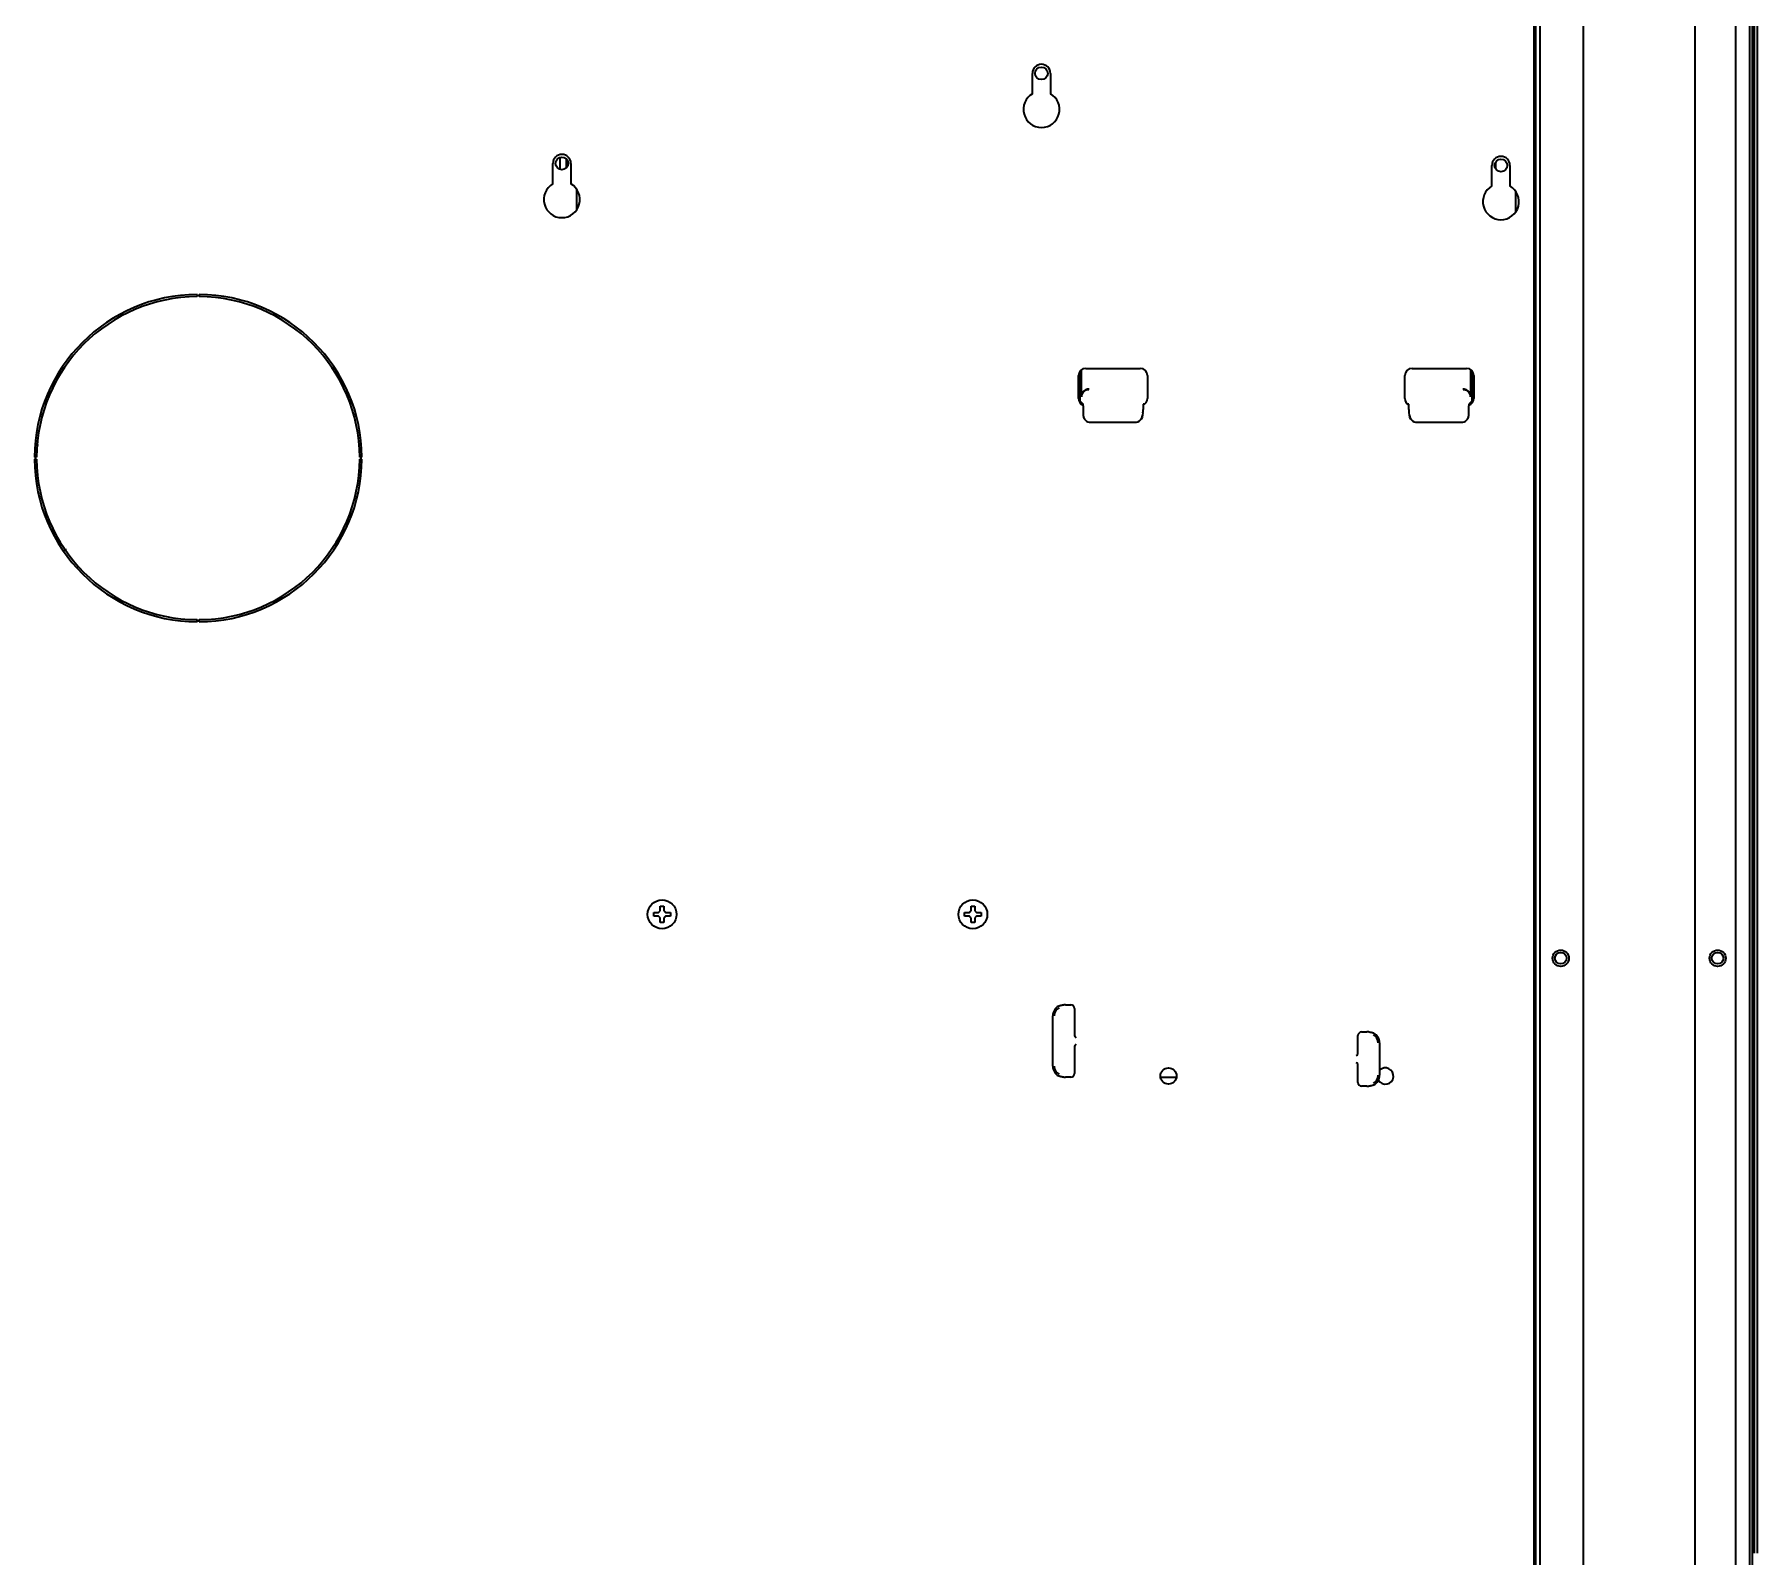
# Model space of a CAD drawing. Header units: inches. Extents: x 786 to 5593, y 691 to 5024.
# Drawn here: x 3780.4 to 4257.2, y 4197.2 to 4618.4 of the extents above; entities that cross this region are included whole.
import ezdxf

# ---------------------------------------------------------------- set-up
doc = ezdxf.new("R2010")
doc.units = ezdxf.units.IN
doc.layers.add('1', color=7, linetype='Continuous', true_color=0xffffff)

msp = doc.modelspace()

# ---------------------------------------------------------------- linework, layer by layer
at = {"layer": '1', "color": 7, "linetype": 'Continuous', "lineweight": 35}
for p, q in [((4255.74, 4852.13), (4255.74, 3873.28)), ((4256.44, 4198.09), (4256.44, 4852.08)), ((4257.24, 4198.09), (4257.24, 4852.08)), ((4195.32, 4760.78), (4195.32, 3964.78)), ((4195.77, 4758.78), (4195.77, 3966.78)), ((4196.97, 4758.78), (4196.97, 3966.78)), ((4209.04, 3964.78), (4209.04, 4760.78)), ((4239.94, 3964.78), (4239.94, 4760.78)), ((4251.16, 4760.78), (4251.16, 3964.78)), ((4255.11, 3964.78), (4255.11, 4760.78)), ((4056.59, 4602.01), (4056.59, 4607.68)), ((4061.59, 4607.68), (4061.59, 4602.01)), ((3923.88, 4577.07), (3923.88, 4582.74)), ((3925.89, 4581.06), (3925.89, 4584.42)), ((3927.54, 4584.05), (3927.54, 4581.43)), ((3928.88, 4582.74), (3928.88, 4577.07)), ((4183.74, 4576.51), (4183.74, 4582.18)), ((4184.74, 4583.07), (4184.74, 4581.27)), ((4188.74, 4582.18), (4188.74, 4576.51)), ((3930.46, 4575.63), (3930.46, 4569.84)), ((4190.23, 4575.19), (4190.23, 4569.17)), ((3825.49, 4546.48), (3825.49, 4545.88)), ((3825.99, 4546.48), (3825.99, 4545.88)), ((4069.75, 4525.24), (4069.75, 4517)), ((4070.15, 4518.19), (4070.15, 4525.64)), ((4071.34, 4526.03), (4086.44, 4526.03)), ((4161.64, 4526.03), (4176.74, 4526.03)), ((4177.83, 4525.71), (4177.83, 4518.19)), ((4178.23, 4517), (4178.23, 4525.36)), ((4069.34, 4517.73), (4069.34, 4524.03)), ((4088.44, 4524.03), (4088.44, 4517.73)), ((4159.64, 4517.73), (4159.64, 4524.03)), ((4178.74, 4524.03), (4178.74, 4517.73)), ((4069.75, 4517), (4070.62, 4516.13)), ((4070.63, 4515.63), (4070.63, 4514.64)), ((4087.21, 4515.63), (4087.21, 4514.64)), ((4087.77, 4516.23), (4087.25, 4516.13)), ((4160.73, 4516.13), (4160.34, 4516.21)), ((4160.77, 4514.64), (4160.77, 4515.63)), ((4177.35, 4514.64), (4177.35, 4515.63)), ((4178.23, 4517), (4177.36, 4516.13)), ((4070.63, 4513.76), (4070.64, 4513.16)), ((4070.85, 4512.25), (4070.87, 4512.21)), ((4072.66, 4511.11), (4085.02, 4511.11)), ((4085.77, 4511.25), (4085.82, 4511.27)), ((4087.17, 4513.17), (4087.19, 4513.76)), ((4160.79, 4513.76), (4160.81, 4513.17)), ((4162.16, 4511.27), (4162.21, 4511.25)), ((4162.96, 4511.11), (4175.32, 4511.11)), ((4177.11, 4512.21), (4177.12, 4512.25)), ((4177.34, 4513.16), (4177.35, 4513.76)), ((3780.44, 4501.43), (3781.04, 4501.42)), ((3871.04, 4501.43), (3870.44, 4501.42)), ((3780.44, 4500.92), (3781.04, 4500.93)), ((3871.04, 4500.92), (3870.44, 4500.93)), ((3825.49, 4455.88), (3825.49, 4456.48)), ((3825.99, 4455.88), (3825.99, 4456.48)), ((3951.81, 4374.92), (3951.81, 4375.42)), ((3951.81, 4374.42), (3951.81, 4374.92)), ((3956.41, 4375.42), (3956.41, 4374.92)), ((3956.41, 4374.92), (3956.41, 4374.42)), ((4037.81, 4374.92), (4037.81, 4375.42)), ((4037.81, 4374.42), (4037.81, 4374.92)), ((4042.41, 4375.42), (4042.41, 4374.92)), ((4042.41, 4374.92), (4042.41, 4374.42)), ((4065.74, 4349.87), (4065.24, 4349.87)), ((4065.74, 4349.87), (4067.24, 4349.87)), ((4068.24, 4348.87), (4068.24, 4341.37)), ((4062.24, 4332.87), (4062.24, 4346.87)), ((4146.67, 4336.22), (4146.67, 4341.37)), ((4147.67, 4342.37), (4149.17, 4342.37)), ((4149.67, 4342.37), (4149.17, 4342.37)), ((4152.67, 4339.37), (4152.67, 4330.37)), ((4068.24, 4338.37), (4068.24, 4330.87)), ((4065.24, 4329.87), (4065.74, 4329.87)), ((4067.24, 4329.87), (4065.74, 4329.87)), ((4092.01, 4329.87), (4096.47, 4329.87)), ((4146.67, 4328.37), (4146.67, 4333.51)), ((4149.17, 4327.37), (4147.67, 4327.37)), ((4149.17, 4327.37), (4149.67, 4327.37))]:
    msp.add_line(p, q, dxfattribs=at)
for centre, radius in [((4059.09, 4607.68), 1.75), ((3926.38, 4582.74), 1.75), ((4186.24, 4582.18), 1.75), ((3954.11, 4374.92), 4), ((4040.11, 4374.92), 4), ((4202.78, 4362.78), 2.25), ((4202.78, 4362.78), 1.6), ((4246.2, 4362.78), 2.25), ((4246.2, 4362.78), 1.6), ((4094.24, 4330.18), 2.25)]:
    msp.add_circle(centre, radius, dxfattribs=at)
for centre, radius, start, end in [((4059.09, 4607.68), 2.5, 0, 180), ((4059.09, 4597.68), 5, 120, 60), ((3926.38, 4582.74), 2.5, 0, 180), ((4186.24, 4582.18), 2.5, 0, 180), ((3926.38, 4572.74), 5, 120, 60), ((4186.24, 4572.18), 5, 120, 60), ((3825.74, 4501.18), 45.3, 90.3183, 179.6817), ((3825.74, 4501.18), 44.7, 90.3183, 179.6817), ((3825.74, 4501.18), 45.3, 0.3183, 89.6817), ((3825.74, 4501.18), 44.7, 0.3183, 89.6817), ((4071.34, 4524.03), 2, 90, 180), ((4086.44, 4524.03), 2, 0, 90), ((4161.64, 4524.03), 2, 90, 180), ((4176.74, 4524.03), 2, 0, 90), ((4071.34, 4517.73), 2, 180, 249.0863), ((4086.44, 4517.73), 2, 292.7967, 0), ((4161.64, 4517.73), 2, 180, 243.9689), ((4176.74, 4517.73), 2, 287.8664, 0), ((3825.74, 4501.18), 45.3, 180.3183, 269.6817), ((3825.74, 4501.18), 44.7, 180.3183, 269.6817), ((3825.74, 4501.18), 44.7, 270.3183, 359.6817), ((3825.74, 4501.18), 45.3, 270.3183, 359.6817), ((4065.24, 4346.87), 3, 118.4197, 180), ((4065.15, 4346.87), 2.5, 118.4197, 180), ((4067.24, 4348.87), 1, 0, 90), ((4068.74, 4341.37), 0.5, 180, 232.4484), ((4068.74, 4341.37), 0.5, 232.4484, 270), ((4147.67, 4341.37), 1, 90, 180), ((4149.76, 4339.37), 2.5, 0, 61.5803), ((4149.67, 4339.37), 3, 0, 61.5803), ((4068.74, 4338.37), 0.5, 127.5516, 180), ((4068.74, 4338.37), 0.5, 90, 127.5516), ((4146.17, 4336.37), 0.5, 270, 0), ((4065.24, 4332.87), 3, 180, 241.5803), ((4065.15, 4332.87), 2.5, 180, 241.5803), ((4067.24, 4330.87), 1, 270, 0), ((4146.17, 4333.37), 0.5, 0, 90), ((4149.76, 4330.37), 2.5, 298.4197, 0), ((4149.67, 4330.37), 3, 298.4197, 0), ((4154.24, 4330.18), 2.25, 212.085, 134.1675), ((4147.67, 4328.37), 1, 180, 270)]:
    msp.add_arc(centre, radius, start, end, dxfattribs=at)
for centre, major_axis, ratio, start_param, end_param in [((4070.62, 4515.63), (0, -0.5), 0.017455, 1.570796, 3.124139), ((4087.25, 4515.63), (0, -0.5), 0.087489, 3.159046, 4.712389), ((4160.73, 4515.63), (0, -0.5), 0.087489, 1.570796, 3.124139), ((4177.36, 4515.63), (0, -0.5), 0.017455, 3.159046, 4.712389), ((4070.66, 4514.64), (0, -2), 0.017455, 4.712389, 5.168912), ((4072.64, 4513.16), (0.49, -1.98), 0.980177, 4.473906, 4.937741), ((4072.66, 4513.11), (0.89, -1.79), 0.999619, 4.248559, 5.819964), ((4085.03, 4513.11), (-1.86, -0.74), 0.997787, 1.189503, 2.763341), ((4085.16, 4513.16), (-1.25, -1.65), 0.952765, 1.007301, 2.199828), ((4087.03, 4514.64), (0, -2), 0.087489, 1.114274, 1.570796), ((4160.95, 4514.64), (0, -2), 0.087489, 4.712389, 5.168912), ((4162.82, 4513.16), (1.25, -1.65), 0.952765, 4.083357, 5.275884), ((4162.95, 4513.11), (1.86, -0.74), 0.997787, 3.519844, 5.093682), ((4175.32, 4513.11), (-0.89, -1.79), 0.999619, 0.463221, 2.034627), ((4175.34, 4513.16), (-0.49, -1.98), 0.980177, 1.345444, 1.809279), ((4177.32, 4514.64), (0, -2), 0.017455, 1.114274, 1.570796)]:
    msp.add_ellipse(centre, major_axis=major_axis, ratio=ratio, start_param=start_param, end_param=end_param, dxfattribs=at)
for points, knots in [([(4070.15, 4518.19), (4070.15, 4518.2), (4070.15, 4518.2), (4070.15, 4518.21), (4070.15, 4518.22), (4070.16, 4518.25), (4070.16, 4518.3), (4070.16, 4518.35), (4070.17, 4518.44), (4070.19, 4518.56), (4070.23, 4518.72), (4070.25, 4518.81), (4070.27, 4518.87), (4070.28, 4518.9), (4070.34, 4519.05), (4070.39, 4519.16), (4070.52, 4519.39), (4070.6, 4519.5), (4070.73, 4519.66), (4070.77, 4519.71), (4070.85, 4519.78), (4070.87, 4519.81), (4070.93, 4519.85), (4070.96, 4519.88), (4071.04, 4519.95), (4071.1, 4519.99), (4071.22, 4520.07), (4071.29, 4520.11), (4071.43, 4520.18), (4071.5, 4520.21), (4071.59, 4520.25), (4071.61, 4520.26), (4071.65, 4520.27), (4071.71, 4520.29), (4071.77, 4520.31), (4071.89, 4520.34), (4071.98, 4520.35), (4072.15, 4520.37), (4072.24, 4520.38), (4072.33, 4520.38)], [0, 0, 0, 0, 0.003906, 0.003906, 0.007813, 0.015625, 0.03125, 0.0625, 0.0625, 0.125, 0.1875, 0.21875, 0.21875, 0.25, 0.25, 0.375, 0.375, 0.5, 0.5, 0.5625, 0.5625, 0.59375, 0.59375, 0.625, 0.625, 0.6875, 0.6875, 0.75, 0.75, 0.8125, 0.8125, 0.828125, 0.828125, 0.84375, 0.875, 0.875, 0.9375, 0.9375, 1, 1, 1, 1]), ([(4072.22, 4520.13), (4072.13, 4520.13), (4072.04, 4520.12), (4071.88, 4520.11), (4071.79, 4520.09), (4071.68, 4520.06), (4071.62, 4520.05), (4071.57, 4520.03), (4071.53, 4520.02), (4071.51, 4520.01), (4071.42, 4519.98), (4071.35, 4519.95), (4071.22, 4519.89), (4071.16, 4519.85), (4071.04, 4519.78), (4070.99, 4519.74), (4070.91, 4519.68), (4070.88, 4519.66), (4070.83, 4519.62), (4070.81, 4519.6), (4070.74, 4519.53), (4070.69, 4519.48), (4070.57, 4519.35), (4070.5, 4519.25), (4070.38, 4519.05), (4070.33, 4518.95), (4070.28, 4518.81), (4070.27, 4518.79), (4070.25, 4518.73), (4070.22, 4518.65), (4070.19, 4518.52), (4070.17, 4518.41), (4070.16, 4518.33), (4070.16, 4518.29), (4070.16, 4518.25), (4070.15, 4518.22), (4070.15, 4518.21), (4070.15, 4518.19)], [0, 0, 0, 0, 0.0625, 0.0625, 0.125, 0.125, 0.15625, 0.171875, 0.171875, 0.1875, 0.1875, 0.25, 0.25, 0.3125, 0.3125, 0.375, 0.375, 0.40625, 0.40625, 0.4375, 0.4375, 0.5, 0.5, 0.625, 0.625, 0.75, 0.75, 0.78125, 0.78125, 0.8125, 0.875, 0.9375, 0.9375, 0.96875, 0.984375, 0.984375, 1, 1, 1, 1]), ([(4175.65, 4520.38), (4175.74, 4520.38), (4175.83, 4520.37), (4176, 4520.35), (4176.09, 4520.34), (4176.21, 4520.31), (4176.27, 4520.29), (4176.33, 4520.27), (4176.37, 4520.26), (4176.39, 4520.25), (4176.48, 4520.21), (4176.55, 4520.18), (4176.69, 4520.11), (4176.76, 4520.07), (4176.88, 4519.99), (4176.94, 4519.95), (4177.02, 4519.88), (4177.05, 4519.85), (4177.1, 4519.81), (4177.13, 4519.78), (4177.21, 4519.71), (4177.25, 4519.66), (4177.38, 4519.5), (4177.46, 4519.39), (4177.59, 4519.16), (4177.64, 4519.05), (4177.7, 4518.9), (4177.71, 4518.87), (4177.73, 4518.81), (4177.75, 4518.72), (4177.79, 4518.56), (4177.81, 4518.44), (4177.82, 4518.35), (4177.82, 4518.3), (4177.82, 4518.25), (4177.83, 4518.22), (4177.83, 4518.21), (4177.83, 4518.2), (4177.83, 4518.2), (4177.83, 4518.19)], [0, 0, 0, 0, 0.0625, 0.0625, 0.125, 0.125, 0.15625, 0.171875, 0.171875, 0.1875, 0.1875, 0.25, 0.25, 0.3125, 0.3125, 0.375, 0.375, 0.40625, 0.40625, 0.4375, 0.4375, 0.5, 0.5, 0.625, 0.625, 0.75, 0.75, 0.78125, 0.78125, 0.8125, 0.875, 0.9375, 0.9375, 0.96875, 0.984375, 0.992188, 0.996094, 0.996094, 1, 1, 1, 1]), ([(4177.83, 4518.19), (4177.83, 4518.21), (4177.83, 4518.22), (4177.82, 4518.25), (4177.82, 4518.29), (4177.82, 4518.33), (4177.81, 4518.41), (4177.79, 4518.52), (4177.76, 4518.65), (4177.73, 4518.73), (4177.71, 4518.79), (4177.7, 4518.81), (4177.65, 4518.95), (4177.6, 4519.05), (4177.48, 4519.25), (4177.41, 4519.35), (4177.29, 4519.48), (4177.24, 4519.53), (4177.17, 4519.6), (4177.15, 4519.62), (4177.1, 4519.66), (4177.07, 4519.68), (4176.99, 4519.74), (4176.94, 4519.78), (4176.82, 4519.85), (4176.76, 4519.89), (4176.63, 4519.95), (4176.56, 4519.98), (4176.47, 4520.01), (4176.45, 4520.02), (4176.41, 4520.03), (4176.36, 4520.05), (4176.3, 4520.06), (4176.18, 4520.09), (4176.1, 4520.11), (4175.94, 4520.12), (4175.85, 4520.13), (4175.76, 4520.13)], [0, 0, 0, 0, 0.015625, 0.015625, 0.03125, 0.0625, 0.0625, 0.125, 0.1875, 0.21875, 0.21875, 0.25, 0.25, 0.375, 0.375, 0.5, 0.5, 0.5625, 0.5625, 0.59375, 0.59375, 0.625, 0.625, 0.6875, 0.6875, 0.75, 0.75, 0.8125, 0.8125, 0.828125, 0.828125, 0.84375, 0.875, 0.875, 0.9375, 0.9375, 1, 1, 1, 1]), ([(3954.61, 4377.22), (3954.61, 4377.02), (3954.61, 4376.81), (3954.61, 4376.49), (3954.61, 4376.38), (3954.61, 4376.15), (3954.61, 4376.04), (3954.61, 4375.92)], [0, 0, 0, 0, 0.5, 0.5, 0.75, 0.75, 1, 1, 1, 1]), ([(4040.61, 4377.22), (4040.61, 4377.02), (4040.61, 4376.81), (4040.61, 4376.49), (4040.61, 4376.38), (4040.61, 4376.15), (4040.61, 4376.04), (4040.61, 4375.92)], [0, 0, 0, 0, 0.5, 0.5, 0.75, 0.75, 1, 1, 1, 1]), ([(3951.81, 4375.42), (3952.02, 4375.42), (3952.23, 4375.42), (3952.55, 4375.42), (3952.66, 4375.42), (3952.89, 4375.42), (3953, 4375.42), (3953.11, 4375.42)], [0, 0, 0, 0, 0.5, 0.5, 0.75, 0.75, 1, 1, 1, 1]), ([(3953.61, 4372.62), (3953.61, 4372.83), (3953.61, 4373.04), (3953.61, 4373.36), (3953.61, 4373.47), (3953.61, 4373.7), (3953.61, 4373.81), (3953.61, 4373.92)], [0, 0, 0, 0, 0.5, 0.5, 0.75, 0.75, 1, 1, 1, 1]), ([(3956.41, 4374.42), (3956.21, 4374.42), (3956, 4374.42), (3955.68, 4374.42), (3955.57, 4374.42), (3955.34, 4374.42), (3955.23, 4374.42), (3955.11, 4374.42)], [0, 0, 0, 0, 0.5, 0.5, 0.75, 0.75, 1, 1, 1, 1]), ([(4037.81, 4375.42), (4038.02, 4375.42), (4038.23, 4375.42), (4038.55, 4375.42), (4038.66, 4375.42), (4038.89, 4375.42), (4039, 4375.42), (4039.11, 4375.42)], [0, 0, 0, 0, 0.5, 0.5, 0.75, 0.75, 1, 1, 1, 1]), ([(4039.61, 4372.62), (4039.61, 4372.83), (4039.61, 4373.04), (4039.61, 4373.36), (4039.61, 4373.47), (4039.61, 4373.7), (4039.61, 4373.81), (4039.61, 4373.92)], [0, 0, 0, 0, 0.5, 0.5, 0.75, 0.75, 1, 1, 1, 1]), ([(4042.41, 4374.42), (4042.21, 4374.42), (4042, 4374.42), (4041.68, 4374.42), (4041.57, 4374.42), (4041.34, 4374.42), (4041.23, 4374.42), (4041.11, 4374.42)], [0, 0, 0, 0, 0.5, 0.5, 0.75, 0.75, 1, 1, 1, 1]), ([(4063.81, 4349.5), (4063.87, 4349.53), (4063.93, 4349.56), (4064.04, 4349.62), (4064.1, 4349.64), (4064.19, 4349.68), (4064.22, 4349.69), (4064.28, 4349.71), (4064.36, 4349.74), (4064.45, 4349.76), (4064.63, 4349.81), (4064.75, 4349.83), (4064.9, 4349.85), (4064.93, 4349.85), (4065, 4349.86), (4065.03, 4349.86), (4065.09, 4349.86), (4065.12, 4349.86), (4065.18, 4349.87), (4065.21, 4349.87), (4065.24, 4349.87)], [0, 0, 0, 0, 0.125, 0.125, 0.25, 0.25, 0.3125, 0.3125, 0.375, 0.5, 0.5, 0.75, 0.75, 0.8125, 0.8125, 0.875, 0.875, 0.9375, 0.9375, 1, 1, 1, 1]), ([(4149.67, 4342.37), (4149.7, 4342.37), (4149.73, 4342.37), (4149.79, 4342.36), (4149.82, 4342.36), (4149.92, 4342.36), (4149.98, 4342.35), (4150.16, 4342.33), (4150.28, 4342.31), (4150.46, 4342.26), (4150.52, 4342.25), (4150.61, 4342.22), (4150.64, 4342.21), (4150.7, 4342.19), (4150.72, 4342.18), (4150.81, 4342.14), (4150.87, 4342.12), (4150.99, 4342.06), (4151.04, 4342.04), (4151.1, 4342)], [0, 0, 0, 0, 0.0625, 0.0625, 0.125, 0.125, 0.25, 0.25, 0.5, 0.5, 0.625, 0.625, 0.6875, 0.6875, 0.75, 0.75, 0.875, 0.875, 1, 1, 1, 1]), ([(4065.24, 4329.87), (4065.21, 4329.87), (4065.18, 4329.87), (4065.12, 4329.87), (4065.09, 4329.87), (4065, 4329.88), (4064.94, 4329.88), (4064.75, 4329.9), (4064.63, 4329.92), (4064.46, 4329.97), (4064.37, 4329.99), (4064.28, 4330.02), (4064.22, 4330.05), (4064.19, 4330.06), (4064.1, 4330.09), (4064.04, 4330.11), (4063.93, 4330.17), (4063.87, 4330.2), (4063.81, 4330.23)], [0, 0, 0, 0, 0.0625, 0.0625, 0.125, 0.125, 0.25, 0.25, 0.5, 0.5, 0.625, 0.6875, 0.6875, 0.75, 0.75, 0.875, 0.875, 1, 1, 1, 1]), ([(4151.1, 4327.73), (4151.04, 4327.7), (4150.99, 4327.67), (4150.87, 4327.62), (4150.81, 4327.59), (4150.73, 4327.56), (4150.7, 4327.55), (4150.64, 4327.53), (4150.61, 4327.52), (4150.52, 4327.49), (4150.46, 4327.47), (4150.28, 4327.43), (4150.16, 4327.4), (4149.98, 4327.38), (4149.92, 4327.38), (4149.82, 4327.37), (4149.78, 4327.37), (4149.73, 4327.37), (4149.7, 4327.37), (4149.69, 4327.37), (4149.67, 4327.37)], [0, 0, 0, 0, 0.125, 0.125, 0.25, 0.25, 0.3125, 0.3125, 0.375, 0.375, 0.5, 0.5, 0.75, 0.75, 0.875, 0.875, 0.9375, 0.96875, 0.96875, 1, 1, 1, 1])]:
    msp.add_open_spline(points, degree=3, knots=knots, dxfattribs=at)
for points, degree in [([(3781.48, 4504.85), (3780.87, 4504.68)], 1), ([(3788.65, 4475.71), (3789.27, 4475.88)], 1), ([(3953.61, 4375.92), (3953.61, 4375.98), (3953.61, 4376.09), (3953.61, 4376.25), (3953.61, 4376.41), (3953.61, 4376.56), (3953.61, 4376.71), (3953.61, 4376.87), (3953.61, 4377.04), (3953.61, 4377.16), (3953.61, 4377.22)], 3), ([(3953.61, 4377.22), (3953.78, 4377.22), (3954.11, 4377.22), (3954.45, 4377.22), (3954.61, 4377.22)], 3), ([(4039.61, 4375.92), (4039.61, 4375.98), (4039.61, 4376.09), (4039.61, 4376.25), (4039.61, 4376.41), (4039.61, 4376.56), (4039.61, 4376.71), (4039.61, 4376.87), (4039.61, 4377.04), (4039.61, 4377.16), (4039.61, 4377.22)], 3), ([(4039.61, 4377.22), (4039.78, 4377.22), (4040.11, 4377.22), (4040.45, 4377.22), (4040.61, 4377.22)], 3), ([(3953.11, 4374.42), (3953.06, 4374.42), (3952.95, 4374.42), (3952.79, 4374.42), (3952.63, 4374.42), (3952.48, 4374.42), (3952.32, 4374.42), (3952.17, 4374.42), (3952, 4374.42), (3951.88, 4374.42), (3951.81, 4374.42)], 3), ([(3953.11, 4375.42), (3953.14, 4375.45), (3953.19, 4375.5), (3953.26, 4375.57), (3953.33, 4375.64), (3953.4, 4375.71), (3953.47, 4375.78), (3953.54, 4375.85), (3953.59, 4375.9), (3953.61, 4375.92)], 3), ([(3953.61, 4373.92), (3953.59, 4373.95), (3953.54, 4374), (3953.46, 4374.07), (3953.39, 4374.15), (3953.32, 4374.22), (3953.25, 4374.29), (3953.18, 4374.35), (3953.14, 4374.4), (3953.11, 4374.42)], 3), ([(3954.61, 4372.62), (3954.45, 4372.62), (3954.11, 4372.62), (3953.78, 4372.62), (3953.61, 4372.62)], 3), ([(3954.61, 4375.92), (3954.64, 4375.9), (3954.69, 4375.85), (3954.77, 4375.77), (3954.84, 4375.7), (3954.91, 4375.63), (3954.98, 4375.56), (3955.05, 4375.49), (3955.09, 4375.45), (3955.11, 4375.42)], 3), ([(3955.11, 4374.42), (3955.09, 4374.4), (3955.04, 4374.35), (3954.97, 4374.28), (3954.9, 4374.21), (3954.83, 4374.14), (3954.76, 4374.07), (3954.69, 4374), (3954.64, 4373.95), (3954.61, 4373.92)], 3), ([(3954.61, 4373.92), (3954.61, 4373.87), (3954.61, 4373.76), (3954.61, 4373.6), (3954.61, 4373.44), (3954.61, 4373.29), (3954.61, 4373.13), (3954.61, 4372.98), (3954.61, 4372.81), (3954.61, 4372.69), (3954.61, 4372.62)], 3), ([(3955.11, 4375.42), (3955.17, 4375.42), (3955.28, 4375.42), (3955.44, 4375.42), (3955.6, 4375.42), (3955.75, 4375.42), (3955.9, 4375.42), (3956.06, 4375.42), (3956.23, 4375.42), (3956.35, 4375.42), (3956.41, 4375.42)], 3), ([(4039.11, 4374.42), (4039.06, 4374.42), (4038.95, 4374.42), (4038.79, 4374.42), (4038.63, 4374.42), (4038.48, 4374.42), (4038.32, 4374.42), (4038.17, 4374.42), (4038, 4374.42), (4037.88, 4374.42), (4037.81, 4374.42)], 3), ([(4039.11, 4375.42), (4039.14, 4375.45), (4039.19, 4375.5), (4039.26, 4375.57), (4039.33, 4375.64), (4039.4, 4375.71), (4039.47, 4375.78), (4039.54, 4375.85), (4039.59, 4375.9), (4039.61, 4375.92)], 3), ([(4039.61, 4373.92), (4039.59, 4373.95), (4039.54, 4374), (4039.46, 4374.07), (4039.39, 4374.15), (4039.32, 4374.22), (4039.25, 4374.29), (4039.18, 4374.35), (4039.14, 4374.4), (4039.11, 4374.42)], 3), ([(4040.61, 4372.62), (4040.45, 4372.62), (4040.11, 4372.62), (4039.78, 4372.62), (4039.61, 4372.62)], 3), ([(4040.61, 4375.92), (4040.64, 4375.9), (4040.69, 4375.85), (4040.77, 4375.77), (4040.84, 4375.7), (4040.91, 4375.63), (4040.98, 4375.56), (4041.05, 4375.49), (4041.09, 4375.45), (4041.11, 4375.42)], 3), ([(4041.11, 4374.42), (4041.09, 4374.4), (4041.04, 4374.35), (4040.97, 4374.28), (4040.9, 4374.21), (4040.83, 4374.14), (4040.76, 4374.07), (4040.69, 4374), (4040.64, 4373.95), (4040.61, 4373.92)], 3), ([(4040.61, 4373.92), (4040.61, 4373.87), (4040.61, 4373.76), (4040.61, 4373.6), (4040.61, 4373.44), (4040.61, 4373.29), (4040.61, 4373.13), (4040.61, 4372.98), (4040.61, 4372.81), (4040.61, 4372.69), (4040.61, 4372.62)], 3), ([(4041.11, 4375.42), (4041.17, 4375.42), (4041.28, 4375.42), (4041.44, 4375.42), (4041.6, 4375.42), (4041.75, 4375.42), (4041.9, 4375.42), (4042.06, 4375.42), (4042.23, 4375.42), (4042.35, 4375.42), (4042.41, 4375.42)], 3)]:
    msp.add_open_spline(points, degree=degree, dxfattribs=at)

doc.saveas('drawing.dxf')
